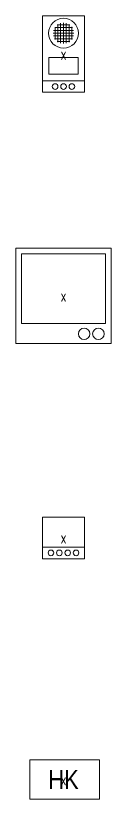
# Model space of a CAD drawing. Header units: metres. Extents: x -162 to 83385, y -62392 to -1971.
# Drawn here: x 38648 to 39048, y -35446 to -32148 of the extents above; entities that cross this region are included whole.
import ezdxf
from ezdxf.enums import TextEntityAlignment as Align

# ---------------------------------------------------------------- set-up
doc = ezdxf.new("R2010")
doc.units = ezdxf.units.M
doc.header["$LTSCALE"] = 0.5
for name, color, linetype, lineweight in [('ELIN_Attribut_01_Produkt_ID', 7, 'Continuous', 0), ('ELIN_Attribut_02_Stromkreis', 7, 'Continuous', 0), ('ELIN_Attribut_03_Verteilerbereich', 7, 'Continuous', 0), ('ELIN_Attribut_04_Montagehoehe', 7, 'Continuous', 0), ('ELIN_Attribut_05_Montageart', 7, 'Continuous', 0), ('ELIN_Attribut_06_Tuernummer', 7, 'Continuous', 0), ('ELIN_Attribut_07_Bemerkung', 7, 'Continuous', 0), ('ELIN_Attribut_08_Adresse', 7, 'Continuous', 0), ('ELIN_Attribut_10_AKZ1', 7, 'Continuous', 0), ('ELIN_Attribut_11_AKZ2', 7, 'Continuous', 0), ('ELIN_Attribut_12_Sonstiges1', 7, 'Continuous', 0), ('ELIN_Attribut_13_Sonstiges2', 7, 'Continuous', 0), ('ELIN_Attribut_14_Bauteil', 7, 'Continuous', 0), ('ELIN_Attribut_15_Ebene', 7, 'Continuous', 0), ('ELIN_Attribut_16_Raumnummer', 7, 'Continuous', 0), ('ELIN_Attribut_17_Raumname', 7, 'Continuous', 0), ('ELIN_Attribut_18_Montageabschnitt', 7, 'Continuous', 0), ('ELIN_Attribut_Basispunkt', 2, 'Continuous', 0), ('ELIN_Attribute_GEMOS', 11, 'Continuous', 0), ('ELIN_SWS_WA_SI Lichtruf', 6, 'Continuous', 0)]:
    doc.layers.add(name, color=color, linetype=linetype, lineweight=lineweight)
doc.layers.get('0').off()
doc.styles.add('ARIAL_N', font='ARIALN.TTF')
doc.styles.add('ELIN_Attribute', font='isocp.shx', dxfattribs={"width": 0.8})

# ---------------------------------------------------------------- blocks, each defined once
blk = doc.blocks.new('ELIN_SWS_ZIMMERTERMINAL')
at = {"color": 0}
for p, q in [((87.5, 161.2), (-87.5, 161.2)), ((-87.5, 161.2), (-87.5, 13.8)), ((87.5, -161.2), (87.5, 161.2)), ((42.3, 99.3), (-42.3, 99.3)), ((37, 111.1), (-37, 111.1)), ((-35.5, 113.2), (-35.5, 61.5)), ((25.9, 122.8), (-25.9, 122.8)), ((-23.8, 124.3), (-23.8, 50.4)), ((-12, 129.6), (-12, 45.1)), ((-0.2, 131.3), (-0.2, 43.4)), ((11.5, 129.7), (11.5, 44.9)), ((23.3, 124.6), (23.3, 50.1)), ((35, 113.8), (35, 60.8)), ((43.9, 87.6), (-43.9, 87.6)), ((42.4, 75.8), (-42.4, 75.8)), ((37.3, 64), (-37.3, 64)), ((26.5, 52.3), (-26.5, 52.3)), ((-87.5, 13.8), (-87.5, -161.2)), ((61.2, -14.4), (-61.2, -14.4)), ((-61.2, -14.4), (-61.2, -84.4)), ((61.2, -84.4), (61.2, -14.4)), ((-61.2, -84.4), (61.2, -84.4)), ((-87.5, -112.7), (87.5, -112.7)), ((87.5, -161.2), (-87.5, -161.2))]:
    blk.add_line(p, q, dxfattribs=at)
for centre, radius in [((0, 87.3), 62.8), ((-35, -136.9), 11.9), ((0, -136.9), 11.9), ((35, -136.9), 11.9)]:
    blk.add_circle(centre, radius, dxfattribs=at)
at = {"layer": 'ELIN_Attribut_01_Produkt_ID', "style": 'ELIN_Attribute', "width": 0.8, "flags": 8}
blk.add_attdef('01_PRODUKT_ID', text='', height=150, dxfattribs=at).set_placement((0, -296, 0), align=Align.TOP_CENTER)
at = {"layer": 'ELIN_Attribut_02_Stromkreis', "style": 'ELIN_Attribute', "width": 0.8, "flags": 8}
blk.add_attdef('02_STROMKREIS', text='', height=150, dxfattribs=at).set_placement((0, 247.7, 0), align=Align.CENTER)
at = {"layer": 'ELIN_Attribut_03_Verteilerbereich', "style": 'ELIN_Attribute', "width": 0.8, "flags": 8}
blk.add_attdef('03_VERTEILERBEREICH', (198.4, -672.7, 0), '', height=125, dxfattribs=at)
at = {"layer": 'ELIN_Attribut_04_Montagehoehe', "style": 'ELIN_Attribute', "width": 0.8, "flags": 8}
blk.add_attdef('04_MONTAGEHOEHE', text='', height=125, dxfattribs=at).set_placement((-424.5, -54.7, 0), align=Align.RIGHT)
at = {"layer": 'ELIN_Attribut_05_Montageart', "style": 'ELIN_Attribute', "width": 0.8, "flags": 8}
blk.add_attdef('05_MONTAGEART', (400.3, -54.7, 0), '', height=125, dxfattribs=at)
at = {"layer": 'ELIN_Attribut_06_Tuernummer', "style": 'ELIN_Attribute', "width": 0.8, "flags": 8}
blk.add_attdef('06_TUERNUMMER', text='', height=125, dxfattribs=at).set_placement((-424.9, -254.7, 0), align=Align.RIGHT)
at = {"layer": 'ELIN_Attribut_07_Bemerkung', "style": 'ELIN_Attribute', "width": 0.8, "flags": 8}
blk.add_attdef('07_BEMERKUNG', (198.4, -844.5, 0), '', height=125, dxfattribs=at)
at = {"layer": 'ELIN_Attribut_08_Adresse', "style": 'ELIN_Attribute', "width": 0.8, "flags": 8}
blk.add_attdef('08_ADRESSE', (198.4, -1100.6, 0), '', height=125, dxfattribs=at)
at = {"layer": 'ELIN_Attribut_10_AKZ1', "style": 'ELIN_Attribute', "width": 0.8, "flags": 8}
blk.add_attdef('10_AKZ1', (195.8, -1466.6, 0), '', height=125, dxfattribs=at)
at = {"layer": 'ELIN_Attribut_11_AKZ2', "style": 'ELIN_Attribute', "width": 0.8, "flags": 8}
blk.add_attdef('11_AKZ2', (195.8, -1622.9, 0), '', height=125, dxfattribs=at)
at = {"layer": 'ELIN_Attribut_12_Sonstiges1', "style": 'ELIN_Attribute', "width": 0.8, "flags": 8}
blk.add_attdef('12_SONSTIGES1', (198.4, -2000.7, 0), '', height=125, dxfattribs=at)
at = {"layer": 'ELIN_Attribut_13_Sonstiges2', "style": 'ELIN_Attribute', "width": 0.8, "flags": 8}
blk.add_attdef('13_SONSTIGES2', (198.4, -2151.6, 0), '', height=125, dxfattribs=at)
at = {"layer": 'ELIN_Attribut_14_Bauteil', "style": 'ELIN_Attribute', "width": 0.8, "flags": 8}
blk.add_attdef('14_BAUTEIL', (198.4, -2971.1, 0), '', height=125, dxfattribs=at)
at = {"layer": 'ELIN_Attribut_15_Ebene', "style": 'ELIN_Attribute', "width": 0.8, "flags": 8}
blk.add_attdef('15_EBENE', (198.4, -3118.3, 0), '', height=125, dxfattribs=at)
at = {"layer": 'ELIN_Attribut_16_Raumnummer', "style": 'ELIN_Attribute', "width": 0.8, "flags": 8}
blk.add_attdef('16_RAUMNUMMER', (198.4, -3312.6, 0), '', height=125, dxfattribs=at)
at = {"layer": 'ELIN_Attribut_17_Raumname', "style": 'ELIN_Attribute', "width": 0.8, "flags": 8}
blk.add_attdef('17_RAUMNAME', (198.4, -3469.1, 0), '', height=125, dxfattribs=at)
at = {"layer": 'ELIN_Attribut_18_Montageabschnitt', "style": 'ELIN_Attribute', "width": 0.8, "flags": 8}
blk.add_attdef('18_MONTAGEABSCHNITT', (198.4, -3670.1, 0), '', height=125, dxfattribs=at)
at = {"layer": 'ELIN_Attribut_Basispunkt', "style": 'ELIN_Attribute', "width": 0.8, "flags": 8}
blk.add_attdef('Basispunkt', text='', height=50, dxfattribs=at).set_placement((0, 0), align=Align.MIDDLE)
at = {"layer": 'ELIN_Attribute_GEMOS', "style": 'ELIN_Attribute', "width": 0.6, "flags": 8}
for tag, p in [('G01_PRO02ID', (1620.5, 183.6)), ('G02_BEZEICHNUNG', (1620.5, -14.6, 0)), ('G03_DESCRIPTION', (1620.5, -204.4, 0)), ('G04_GEMOS-SYMBOL', (1623.8, -404.4, 0)), ('G05_GEMOS-TYP', (1623.8, -604.4, 0)), ('G06_ORTSKENNUNG', (1620.5, -804.4, 0)), ('G08_FREI1', (1620.5, -1004.4, 0)), ('G08_FREI2', (1620.5, -1204.4, 0))]:
    blk.add_attdef(tag, p, '', height=125, dxfattribs=at)
blk = doc.blocks.new('ELIN_SWS_PATIENTEN_TV_TERMINAL')
at = {"color": 0}
for p, q in [((-200, 200), (200, 200)), ((-200, -200), (-200, 200)), ((200, 200), (200, -200)), ((-176, 176), (176, 176)), ((-176, -116), (-176, 176)), ((176, 176), (176, -116)), ((176, -116), (-176, -116)), ((200, -200), (-199.2, -200))]:
    blk.add_line(p, q, dxfattribs=at)
for centre in [(86.1, -160), (146.1, -160)]:
    blk.add_circle(centre, 24, dxfattribs=at)
at = {"layer": 'ELIN_Attribut_01_Produkt_ID', "style": 'ELIN_Attribute', "width": 0.8, "flags": 8}
blk.add_attdef('01_PRODUKT_ID', text='', height=150, dxfattribs=at).set_placement((0, -251.9, 0), align=Align.TOP_CENTER)
at = {"layer": 'ELIN_Attribut_02_Stromkreis', "style": 'ELIN_Attribute', "width": 0.8, "flags": 8}
blk.add_attdef('02_STROMKREIS', text='', height=150, dxfattribs=at).set_placement((0, 263.8, 0), align=Align.CENTER)
at = {"layer": 'ELIN_Attribut_03_Verteilerbereich', "style": 'ELIN_Attribute', "width": 0.8, "flags": 8}
blk.add_attdef('03_VERTEILERBEREICH', (198.4, -672.7, 0), '', height=125, dxfattribs=at)
at = {"layer": 'ELIN_Attribut_04_Montagehoehe', "style": 'ELIN_Attribute', "width": 0.8, "flags": 8}
blk.add_attdef('04_MONTAGEHOEHE', text='', height=125, dxfattribs=at).set_placement((-424.5, -54.7, 0), align=Align.RIGHT)
at = {"layer": 'ELIN_Attribut_05_Montageart', "style": 'ELIN_Attribute', "width": 0.8, "flags": 8}
blk.add_attdef('05_MONTAGEART', (400.3, -54.7, 0), '', height=125, dxfattribs=at)
at = {"layer": 'ELIN_Attribut_06_Tuernummer', "style": 'ELIN_Attribute', "width": 0.8, "flags": 8}
blk.add_attdef('06_TUERNUMMER', text='', height=125, dxfattribs=at).set_placement((-424.9, -254.7, 0), align=Align.RIGHT)
at = {"layer": 'ELIN_Attribut_07_Bemerkung', "style": 'ELIN_Attribute', "width": 0.8, "flags": 8}
blk.add_attdef('07_BEMERKUNG', (198.4, -844.5, 0), '', height=125, dxfattribs=at)
at = {"layer": 'ELIN_Attribut_08_Adresse', "style": 'ELIN_Attribute', "width": 0.8, "flags": 8}
blk.add_attdef('08_ADRESSE', (198.4, -1100.6, 0), '', height=125, dxfattribs=at)
at = {"layer": 'ELIN_Attribut_10_AKZ1', "style": 'ELIN_Attribute', "width": 0.8, "flags": 8}
blk.add_attdef('10_AKZ1', (195.8, -1466.6, 0), '', height=125, dxfattribs=at)
at = {"layer": 'ELIN_Attribut_11_AKZ2', "style": 'ELIN_Attribute', "width": 0.8, "flags": 8}
blk.add_attdef('11_AKZ2', (195.8, -1622.9, 0), '', height=125, dxfattribs=at)
at = {"layer": 'ELIN_Attribut_12_Sonstiges1', "style": 'ELIN_Attribute', "width": 0.8, "flags": 8}
blk.add_attdef('12_SONSTIGES1', (198.4, -2000.7, 0), '', height=125, dxfattribs=at)
at = {"layer": 'ELIN_Attribut_13_Sonstiges2', "style": 'ELIN_Attribute', "width": 0.8, "flags": 8}
blk.add_attdef('13_SONSTIGES2', (198.4, -2151.6, 0), '', height=125, dxfattribs=at)
at = {"layer": 'ELIN_Attribut_14_Bauteil', "style": 'ELIN_Attribute', "width": 0.8, "flags": 8}
blk.add_attdef('14_BAUTEIL', (198.4, -2971.1, 0), '', height=125, dxfattribs=at)
at = {"layer": 'ELIN_Attribut_15_Ebene', "style": 'ELIN_Attribute', "width": 0.8, "flags": 8}
blk.add_attdef('15_EBENE', (198.4, -3118.3, 0), '', height=125, dxfattribs=at)
at = {"layer": 'ELIN_Attribut_16_Raumnummer', "style": 'ELIN_Attribute', "width": 0.8, "flags": 8}
blk.add_attdef('16_RAUMNUMMER', (198.4, -3312.6, 0), '', height=125, dxfattribs=at)
at = {"layer": 'ELIN_Attribut_17_Raumname', "style": 'ELIN_Attribute', "width": 0.8, "flags": 8}
blk.add_attdef('17_RAUMNAME', (198.4, -3469.1, 0), '', height=125, dxfattribs=at)
at = {"layer": 'ELIN_Attribut_18_Montageabschnitt', "style": 'ELIN_Attribute', "width": 0.8, "flags": 8}
blk.add_attdef('18_MONTAGEABSCHNITT', (198.4, -3670.1, 0), '', height=125, dxfattribs=at)
at = {"layer": 'ELIN_Attribut_Basispunkt', "style": 'ELIN_Attribute', "width": 0.8, "flags": 8}
blk.add_attdef('Basispunkt', text='', height=50, dxfattribs=at).set_placement((0, 0), align=Align.MIDDLE)
at = {"layer": 'ELIN_Attribute_GEMOS', "style": 'ELIN_Attribute', "width": 0.6, "flags": 8}
for tag, p in [('G01_PRO02ID', (1620.5, 183.6)), ('G02_BEZEICHNUNG', (1620.5, -14.6, 0)), ('G03_DESCRIPTION', (1620.5, -204.4, 0)), ('G04_GEMOS-SYMBOL', (1623.8, -404.4, 0)), ('G05_GEMOS-TYP', (1623.8, -604.4, 0)), ('G06_ORTSKENNUNG', (1620.5, -804.4, 0)), ('G08_FREI1', (1620.5, -1004.4, 0)), ('G08_FREI2', (1620.5, -1204.4, 0))]:
    blk.add_attdef(tag, p, '', height=125, dxfattribs=at)
blk = doc.blocks.new('ELIN_SWS_MINITERMINAL')
at = {"color": 0}
for p, q in [((87.5, 86.2), (-87.5, 86.2)), ((-87.5, 86.2), (-87.5, -88.8)), ((87.5, -88.8), (87.5, 86.2)), ((-87.5, -40.3), (87.5, -40.3)), ((87.5, -88.8), (-87.5, -88.8))]:
    blk.add_line(p, q, dxfattribs=at)
for centre in [(-52.5, -64), (-17.5, -64), (17.5, -64), (52.5, -64)]:
    blk.add_circle(centre, 11.9, dxfattribs=at)
at = {"layer": 'ELIN_Attribut_01_Produkt_ID', "style": 'ELIN_Attribute', "width": 0.8, "flags": 8}
blk.add_attdef('01_PRODUKT_ID', text='', height=150, dxfattribs=at).set_placement((0, -169.5, 0), align=Align.TOP_CENTER)
at = {"layer": 'ELIN_Attribut_02_Stromkreis', "style": 'ELIN_Attribute', "width": 0.8, "flags": 8}
blk.add_attdef('02_STROMKREIS', text='', height=150, dxfattribs=at).set_placement((0, 150, 0), align=Align.CENTER)
at = {"layer": 'ELIN_Attribut_03_Verteilerbereich', "style": 'ELIN_Attribute', "width": 0.8, "flags": 8}
blk.add_attdef('03_VERTEILERBEREICH', (198.4, -672.7, 0), '', height=125, dxfattribs=at)
at = {"layer": 'ELIN_Attribut_04_Montagehoehe', "style": 'ELIN_Attribute', "width": 0.8, "flags": 8}
blk.add_attdef('04_MONTAGEHOEHE', text='', height=125, dxfattribs=at).set_placement((-424.5, -54.7, 0), align=Align.RIGHT)
at = {"layer": 'ELIN_Attribut_05_Montageart', "style": 'ELIN_Attribute', "width": 0.8, "flags": 8}
blk.add_attdef('05_MONTAGEART', (400.3, -54.7, 0), '', height=125, dxfattribs=at)
at = {"layer": 'ELIN_Attribut_06_Tuernummer', "style": 'ELIN_Attribute', "width": 0.8, "flags": 8}
blk.add_attdef('06_TUERNUMMER', text='', height=125, dxfattribs=at).set_placement((-424.9, -254.7, 0), align=Align.RIGHT)
at = {"layer": 'ELIN_Attribut_07_Bemerkung', "style": 'ELIN_Attribute', "width": 0.8, "flags": 8}
blk.add_attdef('07_BEMERKUNG', (198.4, -844.5, 0), '', height=125, dxfattribs=at)
at = {"layer": 'ELIN_Attribut_08_Adresse', "style": 'ELIN_Attribute', "width": 0.8, "flags": 8}
blk.add_attdef('08_ADRESSE', (198.4, -1100.6, 0), '', height=125, dxfattribs=at)
at = {"layer": 'ELIN_Attribut_10_AKZ1', "style": 'ELIN_Attribute', "width": 0.8, "flags": 8}
blk.add_attdef('10_AKZ1', (195.8, -1466.6, 0), '', height=125, dxfattribs=at)
at = {"layer": 'ELIN_Attribut_11_AKZ2', "style": 'ELIN_Attribute', "width": 0.8, "flags": 8}
blk.add_attdef('11_AKZ2', (195.8, -1622.9, 0), '', height=125, dxfattribs=at)
at = {"layer": 'ELIN_Attribut_12_Sonstiges1', "style": 'ELIN_Attribute', "width": 0.8, "flags": 8}
blk.add_attdef('12_SONSTIGES1', (198.4, -2000.7, 0), '', height=125, dxfattribs=at)
at = {"layer": 'ELIN_Attribut_13_Sonstiges2', "style": 'ELIN_Attribute', "width": 0.8, "flags": 8}
blk.add_attdef('13_SONSTIGES2', (198.4, -2151.6, 0), '', height=125, dxfattribs=at)
at = {"layer": 'ELIN_Attribut_14_Bauteil', "style": 'ELIN_Attribute', "width": 0.8, "flags": 8}
blk.add_attdef('14_BAUTEIL', (198.4, -2971.1, 0), '', height=125, dxfattribs=at)
at = {"layer": 'ELIN_Attribut_15_Ebene', "style": 'ELIN_Attribute', "width": 0.8, "flags": 8}
blk.add_attdef('15_EBENE', (198.4, -3118.3, 0), '', height=125, dxfattribs=at)
at = {"layer": 'ELIN_Attribut_16_Raumnummer', "style": 'ELIN_Attribute', "width": 0.8, "flags": 8}
blk.add_attdef('16_RAUMNUMMER', (198.4, -3312.6, 0), '', height=125, dxfattribs=at)
at = {"layer": 'ELIN_Attribut_17_Raumname', "style": 'ELIN_Attribute', "width": 0.8, "flags": 8}
blk.add_attdef('17_RAUMNAME', (198.4, -3469.1, 0), '', height=125, dxfattribs=at)
at = {"layer": 'ELIN_Attribut_18_Montageabschnitt', "style": 'ELIN_Attribute', "width": 0.8, "flags": 8}
blk.add_attdef('18_MONTAGEABSCHNITT', (198.4, -3670.1, 0), '', height=125, dxfattribs=at)
at = {"layer": 'ELIN_Attribut_Basispunkt', "style": 'ELIN_Attribute', "width": 0.8, "flags": 8}
blk.add_attdef('Basispunkt', text='', height=50, dxfattribs=at).set_placement((0, 0), align=Align.MIDDLE)
at = {"layer": 'ELIN_Attribute_GEMOS', "style": 'ELIN_Attribute', "width": 0.6, "flags": 8}
for tag, p in [('G01_PRO02ID', (1620.5, 183.6)), ('G02_BEZEICHNUNG', (1620.5, -14.6, 0)), ('G03_DESCRIPTION', (1620.5, -204.4, 0)), ('G04_GEMOS-SYMBOL', (1623.8, -404.4, 0)), ('G05_GEMOS-TYP', (1623.8, -604.4, 0)), ('G06_ORTSKENNUNG', (1620.5, -804.4, 0)), ('G08_FREI1', (1620.5, -1004.4, 0)), ('G08_FREI2', (1620.5, -1204.4, 0))]:
    blk.add_attdef(tag, p, '', height=125, dxfattribs=at)
blk = doc.blocks.new('ELIN_SWS_HALTEKOECHER')
at = {"color": 0}
for p, q in [((-140.9, 83.4), (150.1, 83.4)), ((-140.9, -83.2), (-140.9, 83.4)), ((150.1, 83.4), (150.1, -83.2)), ((150.1, -83.2), (-140.9, -83.2))]:
    blk.add_line(p, q, dxfattribs=at)
at = {"color": 0, "style": 'ARIAL_N'}
blk.add_text('HK', height=80, dxfattribs=at).set_placement((0, 0), align=Align.MIDDLE_CENTER)
at = {"layer": 'ELIN_Attribut_01_Produkt_ID', "style": 'ELIN_Attribute', "width": 0.8, "flags": 8}
blk.add_attdef('01_PRODUKT_ID', text='', height=150, dxfattribs=at).set_placement((0, -169.5, 0), align=Align.TOP_CENTER)
at = {"layer": 'ELIN_Attribut_02_Stromkreis', "style": 'ELIN_Attribute', "width": 0.8, "flags": 8}
blk.add_attdef('02_STROMKREIS', text='', height=150, dxfattribs=at).set_placement((0, 150, 0), align=Align.CENTER)
at = {"layer": 'ELIN_Attribut_03_Verteilerbereich', "style": 'ELIN_Attribute', "width": 0.8, "flags": 8}
blk.add_attdef('03_VERTEILERBEREICH', (198.4, -672.7, 0), '', height=125, dxfattribs=at)
at = {"layer": 'ELIN_Attribut_04_Montagehoehe', "style": 'ELIN_Attribute', "width": 0.8, "flags": 8}
blk.add_attdef('04_MONTAGEHOEHE', text='', height=125, dxfattribs=at).set_placement((-424.5, -54.7, 0), align=Align.RIGHT)
at = {"layer": 'ELIN_Attribut_05_Montageart', "style": 'ELIN_Attribute', "width": 0.8, "flags": 8}
blk.add_attdef('05_MONTAGEART', (400.3, -54.7, 0), '', height=125, dxfattribs=at)
at = {"layer": 'ELIN_Attribut_06_Tuernummer', "style": 'ELIN_Attribute', "width": 0.8, "flags": 8}
blk.add_attdef('06_TUERNUMMER', text='', height=125, dxfattribs=at).set_placement((-424.9, -254.7, 0), align=Align.RIGHT)
at = {"layer": 'ELIN_Attribut_07_Bemerkung', "style": 'ELIN_Attribute', "width": 0.8, "flags": 8}
blk.add_attdef('07_BEMERKUNG', (198.4, -844.5, 0), '', height=125, dxfattribs=at)
at = {"layer": 'ELIN_Attribut_08_Adresse', "style": 'ELIN_Attribute', "width": 0.8, "flags": 8}
blk.add_attdef('08_ADRESSE', (198.4, -1100.6, 0), '', height=125, dxfattribs=at)
at = {"layer": 'ELIN_Attribut_10_AKZ1', "style": 'ELIN_Attribute', "width": 0.8, "flags": 8}
blk.add_attdef('10_AKZ1', (195.8, -1466.6, 0), '', height=125, dxfattribs=at)
at = {"layer": 'ELIN_Attribut_11_AKZ2', "style": 'ELIN_Attribute', "width": 0.8, "flags": 8}
blk.add_attdef('11_AKZ2', (195.8, -1622.9, 0), '', height=125, dxfattribs=at)
at = {"layer": 'ELIN_Attribut_12_Sonstiges1', "style": 'ELIN_Attribute', "width": 0.8, "flags": 8}
blk.add_attdef('12_SONSTIGES1', (198.4, -2000.7, 0), '', height=125, dxfattribs=at)
at = {"layer": 'ELIN_Attribut_13_Sonstiges2', "style": 'ELIN_Attribute', "width": 0.8, "flags": 8}
blk.add_attdef('13_SONSTIGES2', (198.4, -2151.6, 0), '', height=125, dxfattribs=at)
at = {"layer": 'ELIN_Attribut_14_Bauteil', "style": 'ELIN_Attribute', "width": 0.8, "flags": 8}
blk.add_attdef('14_BAUTEIL', (198.4, -2971.1, 0), '', height=125, dxfattribs=at)
at = {"layer": 'ELIN_Attribut_15_Ebene', "style": 'ELIN_Attribute', "width": 0.8, "flags": 8}
blk.add_attdef('15_EBENE', (198.4, -3118.3, 0), '', height=125, dxfattribs=at)
at = {"layer": 'ELIN_Attribut_16_Raumnummer', "style": 'ELIN_Attribute', "width": 0.8, "flags": 8}
blk.add_attdef('16_RAUMNUMMER', (198.4, -3312.6, 0), '', height=125, dxfattribs=at)
at = {"layer": 'ELIN_Attribut_17_Raumname', "style": 'ELIN_Attribute', "width": 0.8, "flags": 8}
blk.add_attdef('17_RAUMNAME', (198.4, -3469.1, 0), '', height=125, dxfattribs=at)
at = {"layer": 'ELIN_Attribut_18_Montageabschnitt', "style": 'ELIN_Attribute', "width": 0.8, "flags": 8}
blk.add_attdef('18_MONTAGEABSCHNITT', (198.4, -3670.1, 0), '', height=125, dxfattribs=at)
at = {"layer": 'ELIN_Attribut_Basispunkt', "style": 'ELIN_Attribute', "width": 0.8, "flags": 8}
blk.add_attdef('Basispunkt', text='', height=50, dxfattribs=at).set_placement((0, 0), align=Align.MIDDLE)
at = {"layer": 'ELIN_Attribute_GEMOS', "style": 'ELIN_Attribute', "width": 0.6, "flags": 8}
for tag, p in [('G01_PRO02ID', (1620.5, 183.6)), ('G02_BEZEICHNUNG', (1620.5, -14.6, 0)), ('G03_DESCRIPTION', (1620.5, -204.4, 0)), ('G04_GEMOS-SYMBOL', (1623.8, -404.4, 0)), ('G05_GEMOS-TYP', (1623.8, -604.4, 0)), ('G06_ORTSKENNUNG', (1620.5, -804.4, 0)), ('G08_FREI1', (1620.5, -1004.4, 0)), ('G08_FREI2', (1620.5, -1204.4, 0))]:
    blk.add_attdef(tag, p, '', height=125, dxfattribs=at)

msp = doc.modelspace()

# ---------------------------------------------------------------- block references
at = {"layer": 'ELIN_SWS_WA_SI Lichtruf', "lineweight": 0}
ref = msp.add_blockref('ELIN_SWS_ZIMMERTERMINAL', (38848.2, -32309.4), dxfattribs=at)
ref.add_attrib('Basispunkt', 'x', dxfattribs={"layer": 'ELIN_Attribut_Basispunkt', "height": 50, "style": 'ELIN_Attribute', "width": 0.8}).set_placement((38848.2, -32309.4), align=Align.MIDDLE)
ref = msp.add_blockref('ELIN_SWS_PATIENTEN_TV_TERMINAL', (38848.2, -33327.2), dxfattribs=at)
ref.add_attrib('Basispunkt', 'x', dxfattribs={"layer": 'ELIN_Attribut_Basispunkt', "height": 50, "style": 'ELIN_Attribute', "width": 0.8}).set_placement((38848.2, -33327.2), align=Align.MIDDLE)
ref = msp.add_blockref('ELIN_SWS_MINITERMINAL', (38848.2, -34345.1), dxfattribs=at)
ref.add_attrib('Basispunkt', 'x', dxfattribs={"layer": 'ELIN_Attribut_Basispunkt', "height": 50, "style": 'ELIN_Attribute', "width": 0.8}).set_placement((38848.2, -34345.1), align=Align.MIDDLE)
ref = msp.add_blockref('ELIN_SWS_HALTEKOECHER', (38848.2, -35363), dxfattribs=at)
ref.add_attrib('Basispunkt', 'x', dxfattribs={"layer": 'ELIN_Attribut_Basispunkt', "height": 50, "style": 'ELIN_Attribute', "width": 0.8}).set_placement((38848.2, -35363), align=Align.MIDDLE)

doc.saveas('drawing.dxf')
